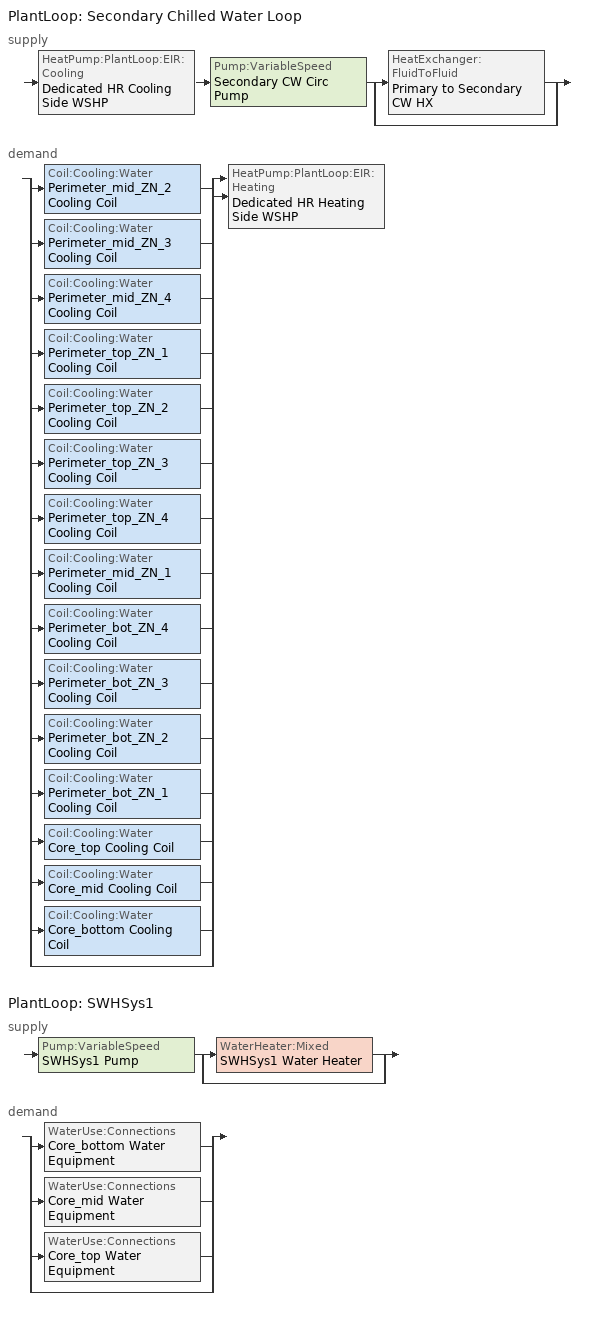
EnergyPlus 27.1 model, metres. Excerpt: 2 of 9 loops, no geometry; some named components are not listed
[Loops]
PlantLoop 'Secondary Chilled Water Loop'
 supply: HeatPump:PlantLoop:EIR:Cooling 'Dedicated HR Cooling Side WSHP' > Pump:VariableSpeed 'Secondary CW Circ Pump' > split
  | HeatExchanger:FluidToFluid 'Primary to Secondary CW HX'
  | bypass
 demand: split
  | Coil:Cooling:Water 'Perimeter_mid_ZN_2 Cooling Coil'
  | Coil:Cooling:Water 'Perimeter_mid_ZN_3 Cooling Coil'
  | Coil:Cooling:Water 'Perimeter_mid_ZN_4 Cooling Coil'
  | Coil:Cooling:Water 'Perimeter_top_ZN_1 Cooling Coil'
  | Coil:Cooling:Water 'Perimeter_top_ZN_2 Cooling Coil'
  | Coil:Cooling:Water 'Perimeter_top_ZN_3 Cooling Coil'
  | Coil:Cooling:Water 'Perimeter_top_ZN_4 Cooling Coil'
  | Coil:Cooling:Water 'Perimeter_mid_ZN_1 Cooling Coil'
  | Coil:Cooling:Water 'Perimeter_bot_ZN_4 Cooling Coil'
  | Coil:Cooling:Water 'Perimeter_bot_ZN_3 Cooling Coil'
  | Coil:Cooling:Water 'Perimeter_bot_ZN_2 Cooling Coil'
  | Coil:Cooling:Water 'Perimeter_bot_ZN_1 Cooling Coil'
  | Coil:Cooling:Water 'Core_top Cooling Coil'
  | Coil:Cooling:Water 'Core_mid Cooling Coil'
  | Coil:Cooling:Water 'Core_bottom Cooling Coil'
  | bypass
  join > HeatPump:PlantLoop:EIR:Heating 'Dedicated HR Heating Side WSHP'
PlantLoop 'SWHSys1'
 supply: Pump:VariableSpeed 'SWHSys1 Pump' > split
  | WaterHeater:Mixed 'SWHSys1 Water Heater'
  | bypass
 demand: split
  | WaterUse:Connections 'Core_bottom Water Equipment'
  | WaterUse:Connections 'Core_mid Water Equipment'
  | WaterUse:Connections 'Core_top Water Equipment'
  | bypass
[Fan:SystemModel] Availability Schedule=HVACOperationSchd; Design Maximum Air Flow Rate {m3/s}=Autosize; Speed Control Method=Discrete; Electric Power Minimum Flow Rate Fraction=0; Design Pressure Rise {Pa}=600; Motor Efficiency=0.9; Motor In Air Stream Fraction=1; Design Electric Power Consumption {W}=Autosize; Design Power Sizing Method=TotalEfficiencyAndPressure; Fan Total Efficiency=0.7
Core_bottom_ZoneFan 1; Core_mid_ZoneFan 1; Core_top_ZoneFan 1; Perimeter_bot_ZN_1_ZoneFan 1; Perimeter_bot_ZN_2_ZoneFan 1; Perimeter_bot_ZN_3_ZoneFan 1; Perimeter_bot_ZN_4_ZoneFan 1; Perimeter_mid_ZN_1_ZoneFan 1; Perimeter_mid_ZN_2_ZoneFan 1; Perimeter_mid_ZN_3_ZoneFan 1; Perimeter_mid_ZN_4_ZoneFan 1; Perimeter_top_ZN_1_ZoneFan 1; Perimeter_top_ZN_2_ZoneFan 1; Perimeter_top_ZN_3_ZoneFan 1; Perimeter_top_ZN_4_ZoneFan 1
[Coil:Cooling:Water] Availability Schedule=ALWAYS_ON; Design Water Flow Rate {m3/s}=Autosize; Design Air Flow Rate {m3/s}=Autosize; Design Inlet Water Temperature {C}=Autosize; Design Inlet Air Temperature {C}=Autosize; Design Outlet Air Temperature {C}=Autosize; Design Inlet Air Humidity Ratio {kgWater/kgDryAir}=Autosize; Design Outlet Air Humidity Ratio {kgWater/kgDryAir}=Autosize; Type of Analysis=SimpleAnalysis; Heat Exchanger Configuration=CrossFlow
Core_bottom Cooling Coil; Core_mid Cooling Coil; Core_top Cooling Coil; Perimeter_bot_ZN_1 Cooling Coil; Perimeter_bot_ZN_2 Cooling Coil; Perimeter_bot_ZN_3 Cooling Coil; Perimeter_bot_ZN_4 Cooling Coil; Perimeter_mid_ZN_1 Cooling Coil; Perimeter_mid_ZN_2 Cooling Coil; Perimeter_mid_ZN_3 Cooling Coil; Perimeter_mid_ZN_4 Cooling Coil; Perimeter_top_ZN_1 Cooling Coil; Perimeter_top_ZN_2 Cooling Coil; Perimeter_top_ZN_3 Cooling Coil; Perimeter_top_ZN_4 Cooling Coil
[AirLoopHVAC:UnitarySystem] Control Type=Load; Dehumidification Control Type=None; Availability Schedule=ALWAYS_ON; Fan Placement=BlowThrough; Supply Air Fan Operating Mode Schedule=HVACOperationSchd; Cooling Supply Air Flow Rate Method=SupplyAirFlowRate; Cooling Supply Air Flow Rate {m3/s}=Autosize
Name | Controlling Zone or Thermostat Location | Supply Fan | Cooling Coil
Core_bottom_ZoneCooling | Core_bottom | Core_bottom_ZoneFan 1 | Core_bottom Cooling Coil
Core_mid_ZoneCooling | Core_mid | Core_mid_ZoneFan 1 | Core_mid Cooling Coil
Core_top_ZoneCooling | Core_top | Core_top_ZoneFan 1 | Core_top Cooling Coil
Perimeter_bot_ZN_1_ZoneCooling | Perimeter_bot_ZN_1 | Perimeter_bot_ZN_1_ZoneFan 1 | Perimeter_bot_ZN_1 Cooling Coil
Perimeter_bot_ZN_2_ZoneCooling | Perimeter_bot_ZN_2 | Perimeter_bot_ZN_2_ZoneFan 1 | Perimeter_bot_ZN_2 Cooling Coil
Perimeter_bot_ZN_3_ZoneCooling | Perimeter_bot_ZN_3 | Perimeter_bot_ZN_3_ZoneFan 1 | Perimeter_bot_ZN_3 Cooling Coil
Perimeter_bot_ZN_4_ZoneCooling | Perimeter_bot_ZN_4 | Perimeter_bot_ZN_4_ZoneFan 1 | Perimeter_bot_ZN_4 Cooling Coil
Perimeter_mid_ZN_1_ZoneCooling | Perimeter_mid_ZN_1 | Perimeter_mid_ZN_1_ZoneFan 1 | Perimeter_mid_ZN_1 Cooling Coil
Perimeter_mid_ZN_2_ZoneCooling | Perimeter_mid_ZN_2 | Perimeter_mid_ZN_2_ZoneFan 1 | Perimeter_mid_ZN_2 Cooling Coil
Perimeter_mid_ZN_3_ZoneCooling | Perimeter_mid_ZN_3 | Perimeter_mid_ZN_3_ZoneFan 1 | Perimeter_mid_ZN_3 Cooling Coil
Perimeter_mid_ZN_4_ZoneCooling | Perimeter_mid_ZN_4 | Perimeter_mid_ZN_4_ZoneFan 1 | Perimeter_mid_ZN_4 Cooling Coil
Perimeter_top_ZN_1_ZoneCooling | Perimeter_top_ZN_1 | Perimeter_top_ZN_1_ZoneFan 1 | Perimeter_top_ZN_1 Cooling Coil
Perimeter_top_ZN_2_ZoneCooling | Perimeter_top_ZN_2 | Perimeter_top_ZN_2_ZoneFan 1 | Perimeter_top_ZN_2 Cooling Coil
Perimeter_top_ZN_3_ZoneCooling | Perimeter_top_ZN_3 | Perimeter_top_ZN_3_ZoneFan 1 | Perimeter_top_ZN_3 Cooling Coil
Perimeter_top_ZN_4_ZoneCooling | Perimeter_top_ZN_4 | Perimeter_top_ZN_4_ZoneFan 1 | Perimeter_top_ZN_4 Cooling Coil
[SetpointManager:Scheduled]
SWHSys1 Loop Setpoint Manager: Control Variable=Temperature; Schedule=SWHSys1-Loop-Temp-Schedule; Setpoint Node or NodeList=SWHSys1 Supply Outlet Node
[Pump:VariableSpeed] Design Maximum Flow Rate {m3/s}=Autosize; Design Pump Head {Pa}=179352; Design Power Consumption {W}=Autosize; Fraction of Motor Inefficiencies to Fluid Stream=0; Coefficient 1 of the Part Load Performance Curve=0; Coefficient 2 of the Part Load Performance Curve=1; Coefficient 3 of the Part Load Performance Curve=0; Coefficient 4 of the Part Load Performance Curve=0; Design Minimum Flow Rate {m3/s}=0; Pump Control Type=Intermittent
Name | Motor Efficiency
Secondary CW Circ Pump | 0.9
SWHSys1 Pump | 0.85
[Sizing:Plant]
Name | Loop Type | Design Loop Exit Temperature {C} | Loop Design Temperature Difference {deltaC} | Sizing Option | Zone Timesteps in Averaging Window | Coincident Sizing Factor Mode
Secondary Chilled Water Loop | Cooling | 13.2 | 2 | Coincident | 1 | None
SWHSys1 | Heating | 60 | 5
[PlantLoop] Fluid Type=Water; Maximum Loop Flow Rate {m3/s}=Autosize; Minimum Loop Flow Rate {m3/s}=0; Plant Loop Volume {m3}=Autocalculate
Name | Plant Equipment Operation Scheme | Maximum Loop Temperature {C} | Minimum Loop Temperature {C} | Load Distribution Scheme
Secondary Chilled Water Loop | Secondary CW Loop Operation | 98 | 1 | SequentialLoad
SWHSys1 | SWHSys1 Loop Operation Scheme List | 60 | 10 | Optimal
[PlantEquipmentOperationSchemes]
Name | Control Scheme 1 | Control Scheme 1 Schedule
Secondary CW Loop Operation | Two AWHP Operation Scheme | ALways_on
SWHSys1 Loop Operation Scheme List | SWHSys1 Operation Scheme | ALWAYS_ON
[PlantEquipmentList]
SWHSys1 Equipment List: SWHSys1 Water Heater
[WaterHeater:Mixed]
SWHSys1 Water Heater: Tank Volume {m3}=0.7571; Setpoint Temperature Schedule=SWHSys1 Water Heater Setpoint Temperature Schedule Name; Deadband Temperature Difference {deltaC}=2; Maximum Temperature Limit {C}=82.2222; Heater Control Type=Cycle; Heater Maximum Capacity {W}=845000; Heater Fuel Type=NaturalGas; Heater Thermal Efficiency=0.8; Off Cycle Parasitic Fuel Consumption Rate {W}=20; Off Cycle Parasitic Fuel Type=NaturalGas; Off Cycle Parasitic Heat Fraction to Tank=0.8; On Cycle Parasitic Fuel Type=NaturalGas; Ambient Temperature Indicator=Schedule; Ambient Temperature Schedule=SWHSys1 Water Heater Ambient Temperature Schedule Name; Off Cycle Loss Coefficient to Ambient Temperature {W/K}=6; On Cycle Loss Coefficient to Ambient Temperature {W/K}=6; Use Side Effectiveness=1; Source Side Effectiveness=1; Use Side Design Flow Rate {m3/s}=Autosize; Source Side Design Flow Rate {m3/s}=Autosize; Indirect Water Heating Recovery Time {hr}=1.5
[WaterUse:Equipment] Peak Flow Rate {m3/s}=2.24e-05; Flow Rate Fraction Schedule=BLDG_SWH_SCH; Target Temperature Schedule=Water Equipment Temp Sched; Hot Water Supply Temperature Schedule=Water Equipment Hot Supply Temp Sched; Sensible Fraction Schedule=Water Equipment Sensible fract sched; Latent Fraction Schedule=Water Equipment Latent fract sched
Name | Zone
Core_bottom Water Equipment | Core_bottom
Core_mid Water Equipment | Core_mid
Core_top Water Equipment | Core_top
[PlantEquipmentOperation:HeatingLoad]
SWHSys1 Operation Scheme: Load Range 1 Lower Limit {W}=0; Load Range 1 Upper Limit {W}=1e+15; Range 1 Equipment List=SWHSys1 Equipment List
[WaterUse:Connections]
Name | Water Use Equipment 1
Core_bottom Water Equipment | Core_bottom Water Equipment
Core_mid Water Equipment | Core_mid Water Equipment
Core_top Water Equipment | Core_top Water Equipment
[Schedule:Compact]
ALWAYS_ON: Through: 12/31, For: AllDays, Until: 24:00, 1
HVACOperationSchd: Through: 12/31, For: Weekdays SummerDesignDay, Until: 06:00, 0, Until: 22:00, 1, Until: 24:00, 0, For: Saturday WinterDesignDay, Until: 06:00, 0, Until: 18:00, 1, Until: 24:00, 0, For: AllOtherDays, Until: 24:00, 0
BLDG_SWH_SCH: Through: 12/31, For: Weekdays SummerDesignDay, Until: 05:00, 0.05, Until: 06:00, 0.08, Until: 07:00, 0.07, Until: 08:00, 0.19, Until: 09:00, 0.35, Until: 10:00, 0.38, Until: 11:00, 0.39, Until: 12:00, 0.47, Until: 13:00, 0.57, Until: 14:00, 0.54, Until: 15:00, 0.34, Until: 16:00, 0.33, Until: 17:00, 0.44, Until: 18:00, 0.26, Until: 19:00, 0.21, Until: 20:00, 0.15, Until: 21:00, 0.17, Until: 22:00, 0.08, Until: 24:00, 0.05, For: Saturday WinterDesignDay, Until: 05:00, 0.05, Until: 06:00, 0.08, Until: 07:00, 0.07, Until: 08:00, 0.11, Until: 09:00, 0.15, Until: 10:00, 0.21, Until: 11:00, 0.19, Until: 12:00, 0.23, Until: 13:00, 0.2, Until: 14:00, 0.19, Until: 15:00, 0.15, Until: 16:00, 0.13, Until: 17:00, 0.14, Until: 21:00, 0.07, Until: 22:00, 0.09, Until: 24:00, 0.05, For: AllOtherDays, Until: 05:00, 0.04, Until: 06:00, 0.07, Until: 11:00, 0.04, Until: 13:00, 0.06, Until: 14:00, 0.09, Until: 15:00, 0.06, Until: 21:00, 0.04, Until: 22:00, 0.07, Until: 24:00, 0.04
Water Equipment Latent fract sched: Through: 12/31, For: AllDays, Until: 24:00, 0.05
Water Equipment Sensible fract sched: Through: 12/31, For: AllDays, Until: 24:00, 0.2
SWHSys1 Water Heater Ambient Temperature Schedule Name: Through: 12/31, For: AllDays, Until: 24:00, 22
Water Equipment Temp Sched; Water Equipment Hot Supply Temp Sched: Through: 12/31, For: AllDays, Until: 24:00, 43.3
SWHSys1 Water Heater Setpoint Temperature Schedule Name; SWHSys1-Loop-Temp-Schedule: Through: 12/31, For: AllDays, Until: 24:00, 60
